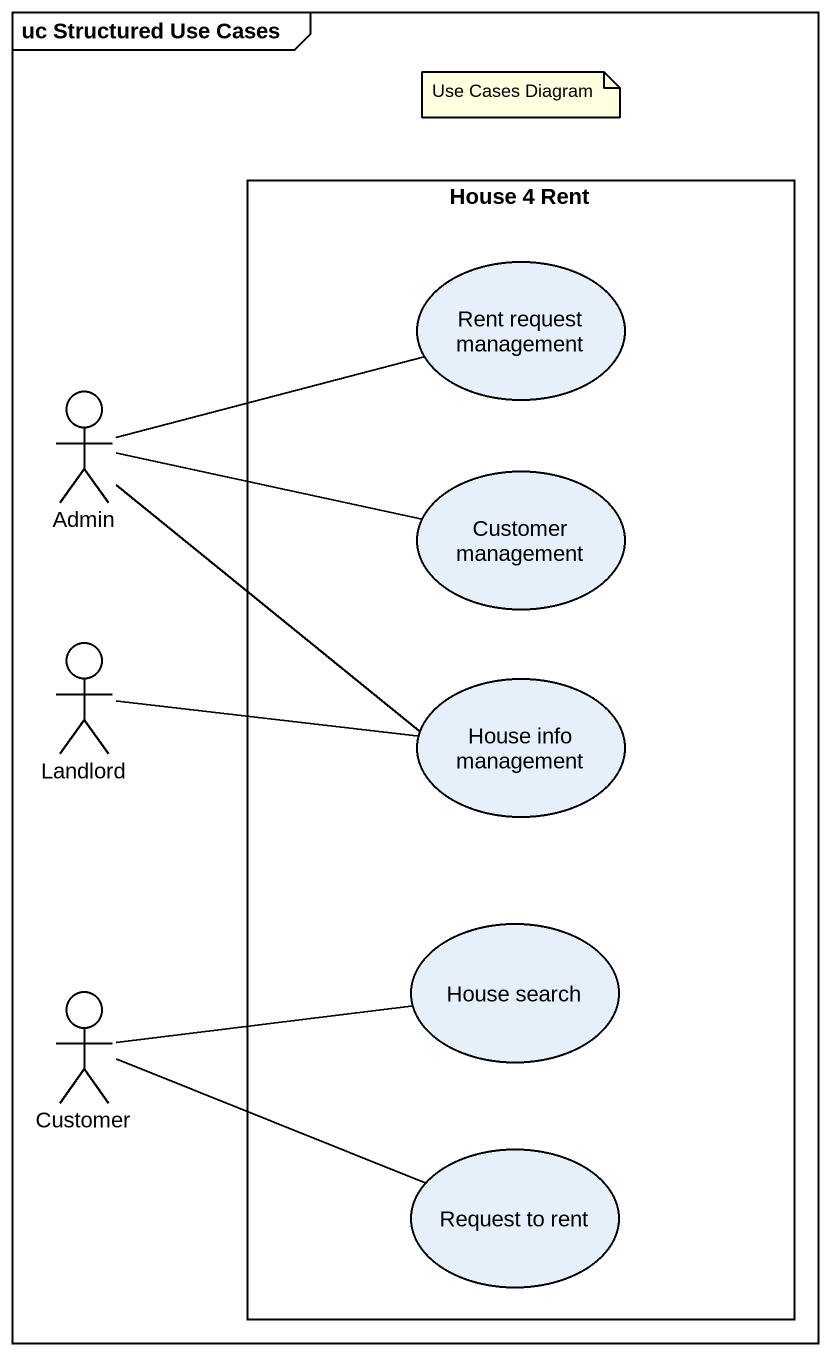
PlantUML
@startuml
mainframe uc Structured Use Cases
rectangle "House 4 Rent" as House_4_Rent {
  usecase "Rent request management" as Rent_request_management
  usecase "Customer management" as Customer_management
  usecase "House info management" as House_info_management
  usecase "House search" as House_search
  usecase "Request to rent" as Request_to_rent
}
actor Admin
actor Landlord
actor Customer
Admin -right- Rent_request_management
Admin -right- Customer_management
Admin -- House_info_management
Landlord -right- House_info_management
Customer -right- House_search
Customer -right- Request_to_rent
note as N1
  Use Cases Diagram
end note
@enduml
